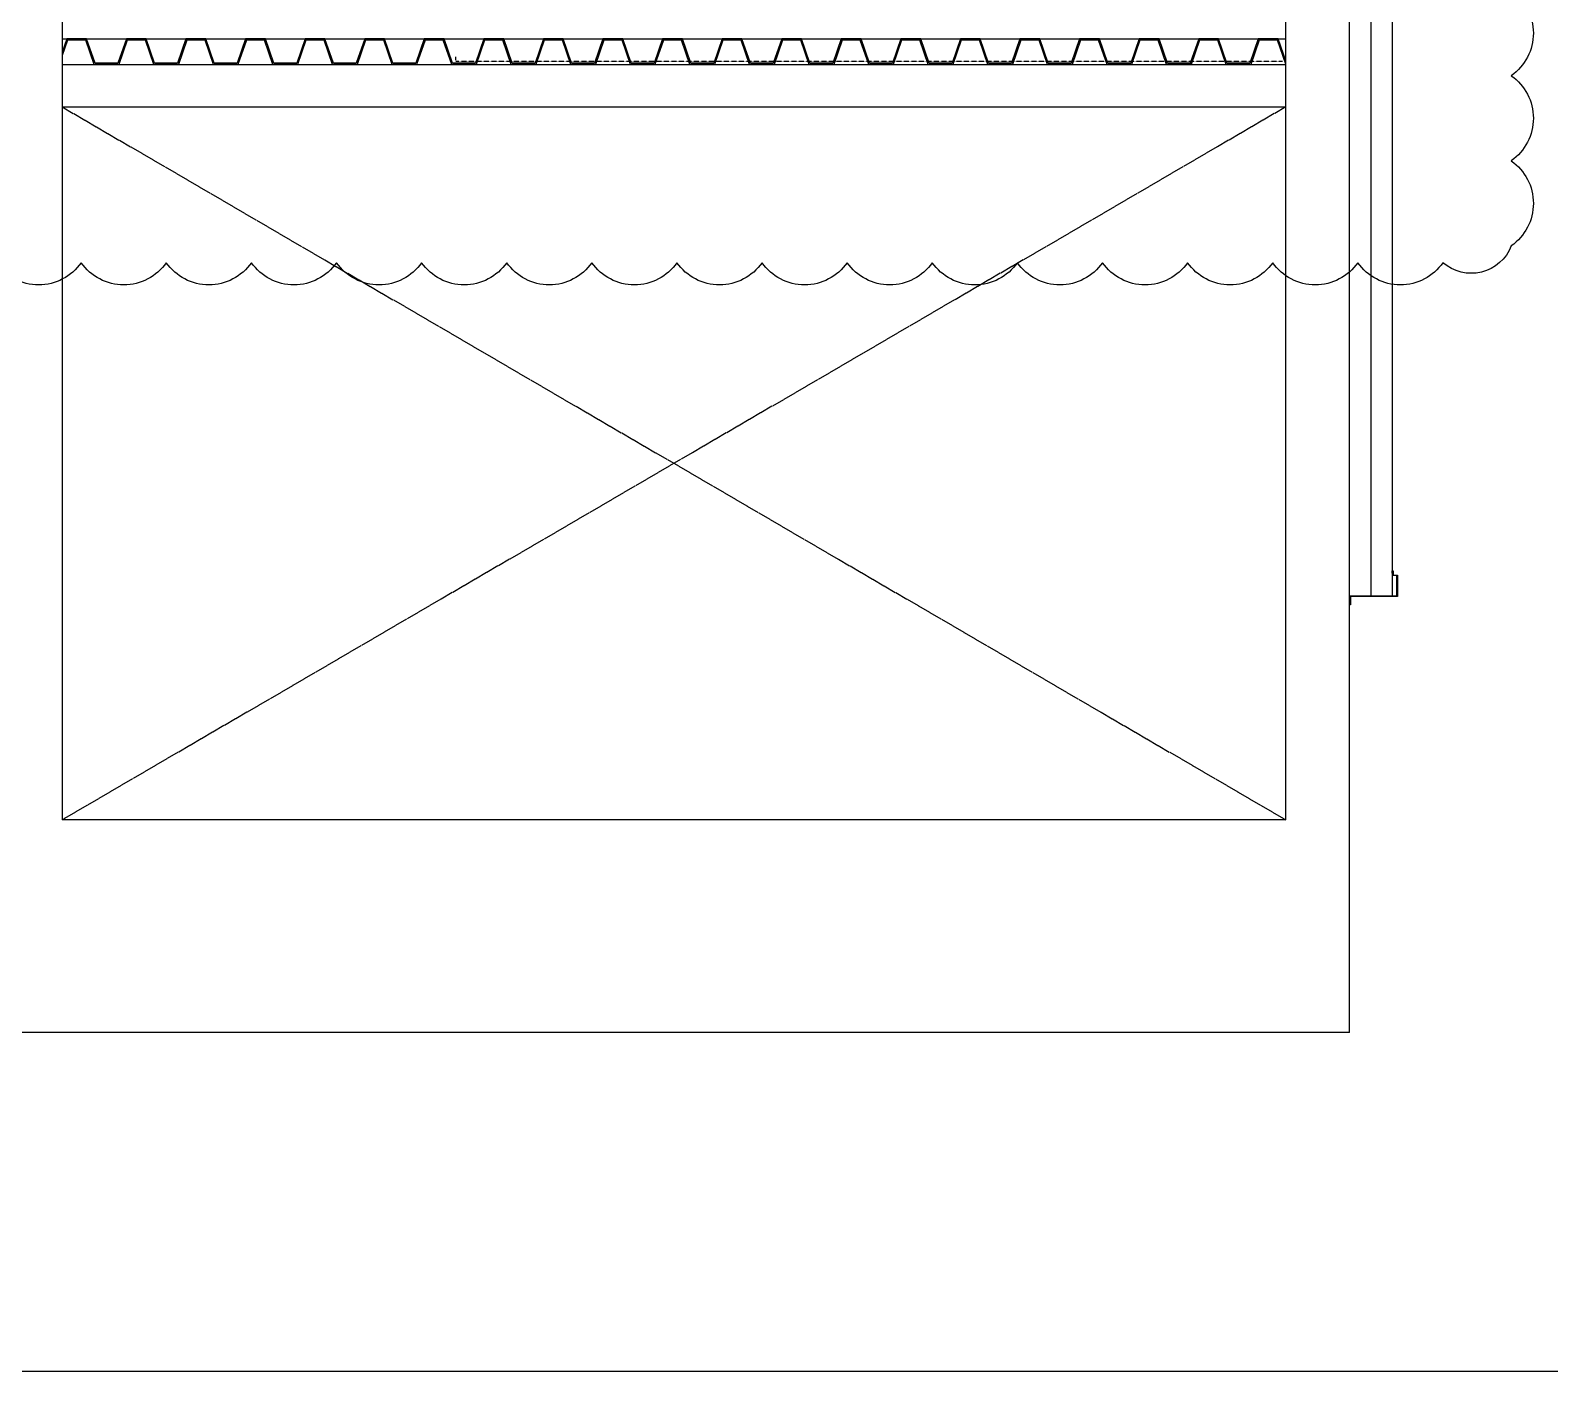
# Model space of a CAD drawing. Header units: millimetres. Extents: x 2370 to 266135, y -585395 to 33485.
# Drawn here: x 214324 to 221464, y -7179 to -876 of the extents above; entities that cross this region are included whole.
import ezdxf

# ---------------------------------------------------------------- set-up
doc = ezdxf.new("R2010")
doc.units = ezdxf.units.MM
doc.linetypes.add('HID', pattern=[1.5, 1, -0.5])
doc.linetypes.add('주단면도-1$0$CEN', pattern=[62, 60, -1, 0, -1])
for name, color, linetype in [('0글씨', 3, 'Continuous'), ('7FIN', 5, 'Continuous'), ('A-FLOR-GW', 6, 'Continuous'), ('A-ST-CONC', 2, 'Continuous'), ('FIN-4', 4, 'Continuous'), ('HID', 7, 'HID'), ('주단면도-1$0$A-FLOR-GW', 6, 'Continuous'), ('주단면도-1$0$A-FLOR-OPEN-BELO', 6, '주단면도-1$0$CEN'), ('주단면도-1$0$A-ST-CONC', 2, 'Continuous')]:
    doc.layers.add(name, color=color, linetype=linetype)

msp = doc.modelspace()

# ---------------------------------------------------------------- linework, layer by layer
at = {"ltscale": 600}
msp.add_line((256915, -7179.1), (205846.8, -7179.1), dxfattribs=at)
at = {"layer": '0글씨'}
msp.add_lwpolyline([(221283.5, -688.7, -0.520567), (221283.5, -1088.7, -0.520567), (221283.5, -1488.7, -0.520567), (221283.5, -1888.7, -0.520567), (220962.5, -1967.7, -0.520567), (220562.5, -1967.7, -0.520567), (220162.5, -1967.7, -0.520567), (219762.5, -1967.7, -0.520567), (219362.5, -1967.7, -0.520567), (218962.5, -1967.7, -0.520567), (218562.5, -1967.7, -0.520567), (218162.5, -1967.7, -0.520567), (217762.5, -1967.7, -0.520567), (217362.5, -1967.7, -0.520567), (216962.5, -1967.7, -0.520567), (216562.5, -1967.7, -0.520567), (216162.5, -1967.7, -0.520567), (215762.5, -1967.7, -0.520567), (215362.5, -1967.7, -0.520567), (214962.5, -1967.7, -0.520567), (214562.5, -1967.7, -0.520567), (214162.5, -1967.7, -0.520567)], format="xyb", dxfattribs=at)
at = {"layer": '7FIN'}
for points in [[(219907.4, -915.9), (219814.8, -915.9), (219775.3, -1030.6), (219667.6, -1030.6), (219628.2, -915.9), (219534.8, -915.9), (219495.4, -1030.6), (219387.7, -1030.6), (219348.2, -915.9), (219254.8, -915.9), (219215.5, -1030.6), (219107.7, -1030.6), (219068.2, -915.9), (218974.8, -915.9), (218935.3, -1030.6), (218827.5, -1030.6), (218788.2, -915.9), (218694.8, -915.9), (218655.3, -1030.6), (218547.6, -1030.6), (218508.2, -915.9), (218414.8, -915.9), (218375.4, -1030.6), (218267.6, -1030.6), (218228.2, -915.9), (218134.8, -915.9), (218095.5, -1030.6), (217987.6, -1030.6), (217948.2, -915.9), (217854.8, -915.9), (217815.3, -1030.6), (217707.5, -1030.6), (217668.2, -915.9), (217574.8, -915.9), (217535.3, -1030.6), (217427.6, -1030.6), (217388.2, -915.9), (217294.8, -915.9), (217255.4, -1030.6), (217147.6, -1030.6), (217108.2, -915.9), (217014.8, -915.9), (216975.3, -1030.6), (216867.6, -1030.6), (216828.2, -915.9), (216734.8, -915.9), (216695.4, -1030.6), (216587.6, -1030.6), (216548.1, -915.9), (216454.8, -915.9), (216415.4, -1030.6), (216307.6, -1030.6), (216268.1, -915.9), (216174.8, -915.9), (216135.3, -1030.6), (216027.5, -1030.6), (215988.1, -915.9), (215894.8, -915.9), (215855.3, -1030.6), (215747.6, -1030.6), (215708.1, -915.9), (215614.8, -915.9), (215575.4, -1030.6), (215467.6, -1030.6), (215428.1, -915.9), (215334.8, -915.9), (215295.4, -1030.6), (215187.6, -1030.6), (215148.1, -915.9), (215054.8, -915.9), (215015.3, -1030.6), (214907.5, -1030.6), (214868.1, -915.9), (214774.8, -915.9), (214735.3, -1030.6), (214627.6, -1030.6), (214588.1, -915.9), (214494.8, -915.9), (214473.6, -977.6)], [(219907.4, -921.2), (219818.6, -921.2), (219779.1, -1035.9), (219663.8, -1035.9), (219624.4, -921.2), (219538.6, -921.2), (219499.2, -1035.9), (219383.8, -1035.9), (219344.4, -921.2), (219258.6, -921.2), (219219.3, -1035.9), (219103.8, -1035.9), (219064.4, -921.2), (218978.6, -921.2), (218939.1, -1035.9), (218823.7, -1035.9), (218784.3, -921.2), (218698.6, -921.2), (218659.1, -1035.9), (218543.8, -1035.9), (218504.3, -921.2), (218418.6, -921.2), (218379.2, -1035.9), (218263.8, -1035.9), (218224.3, -921.2), (218138.6, -921.2), (218099.3, -1035.9), (217983.8, -1035.9), (217944.3, -921.2), (217858.6, -921.2), (217819.1, -1035.9), (217703.7, -1035.9), (217664.3, -921.2), (217578.6, -921.2), (217539.1, -1035.9), (217423.8, -1035.9), (217384.3, -921.2), (217298.6, -921.2), (217259.2, -1035.9), (217143.8, -1035.9), (217104.3, -921.2), (217018.6, -921.2), (216979.1, -1035.9), (216863.8, -1035.9), (216824.3, -921.2), (216738.6, -921.2), (216699.2, -1035.9), (216583.8, -1035.9), (216544.3, -921.2), (216458.6, -921.2), (216419.3, -1035.9), (216303.8, -1035.9), (216264.3, -921.2), (216178.6, -921.2), (216139.1, -1035.9), (216023.7, -1035.9), (215984.3, -921.2), (215898.6, -921.2), (215859.1, -1035.9), (215743.8, -1035.9), (215704.3, -921.2), (215618.6, -921.2), (215579.2, -1035.9), (215463.8, -1035.9), (215424.3, -921.2), (215338.6, -921.2), (215299.3, -1035.9), (215183.8, -1035.9), (215144.3, -921.2), (215058.6, -921.2), (215019.1, -1035.9), (214903.7, -1035.9), (214864.3, -921.2), (214778.6, -921.2), (214739.1, -1035.9), (214623.8, -1035.9), (214584.3, -921.2), (214498.6, -921.2), (214473.6, -994)], [(220223.6, -1019), (220188.2, -915.9), (220094.8, -915.9), (220055.4, -1030.6), (219947.7, -1030.6), (219908.2, -915.9), (219814.8, -915.9), (219773.6, -1035.9)], [(220223.6, -1035.4), (220184.4, -921.2), (220098.6, -921.2), (220059.2, -1035.9), (219943.9, -1035.9), (219904.4, -921.2), (219818.6, -921.2), (219779.3, -1035.9)]]:
    msp.add_lwpolyline(points, dxfattribs=at)
at = {"layer": 'A-FLOR-GW'}
msp.add_lwpolyline([(220526.6, -3533.9), (220746.6, -3533.9), (220746.6, -3438), (220726.6, -3438), (220726.6, -3418), (220725.6, -3418), (220725.6, -3426), (220723.6, -3426), (220723.6, -3416), (220728.6, -3416), (220728.6, -3436), (220748.6, -3436), (220748.6, -3535.9), (220528.6, -3535.9), (220528.6, -3575.7), (220523.6, -3575.7), (220523.6, -3565.7), (220525.6, -3565.7), (220525.6, -3573.7), (220526.6, -3573.7)], close=True, dxfattribs=at)
at = {"layer": 'A-ST-CONC'}
msp.add_line((214473.6, -1035.9), (217273.6, -1035.9), dxfattribs=at)
at = {"layer": 'FIN-4'}
msp.add_line((214473.6, -915.9), (220223.6, -915.9), dxfattribs=at)
at = {"layer": 'HID', "color": 8}
for p, q in [((216323.6, -1015.2), (216323.6, -1000.2)), ((216323.6, -1020.9), (220208.6, -1020.9))]:
    msp.add_line(p, q, dxfattribs=at)
at = {"layer": '주단면도-1$0$A-FLOR-GW'}
for p, q in [((220623.6, 25714.1), (220623.6, -3535.9)), ((220723.6, 25714.1), (220723.6, -3535.9)), ((220723.6, -3535.9), (220623.6, -3535.9))]:
    msp.add_line(p, q, dxfattribs=at)
at = {"layer": '주단면도-1$0$A-FLOR-OPEN-BELO'}
for p, q in [((220223.6, -1235.9), (214473.6, -4585.9)), ((214473.6, -1235.9), (220223.6, -4585.9))]:
    msp.add_line(p, q, dxfattribs=at)
at = {"layer": '주단면도-1$0$A-ST-CONC'}
for p, q in [((220523.6, -5585.9), (220523.6, 25694.1)), ((220223.6, -4585.9), (220223.6, 20964.1)), ((214473.6, 1164.1), (214473.6, -4585.9)), ((214473.6, -1035.9), (220223.6, -1035.9)), ((214473.6, -1235.9), (220223.6, -1235.9)), ((220223.6, -4585.9), (214473.6, -4585.9)), ((220523.6, -5585.9), (214173.6, -5585.9))]:
    msp.add_line(p, q, dxfattribs=at)

doc.saveas('drawing.dxf')
